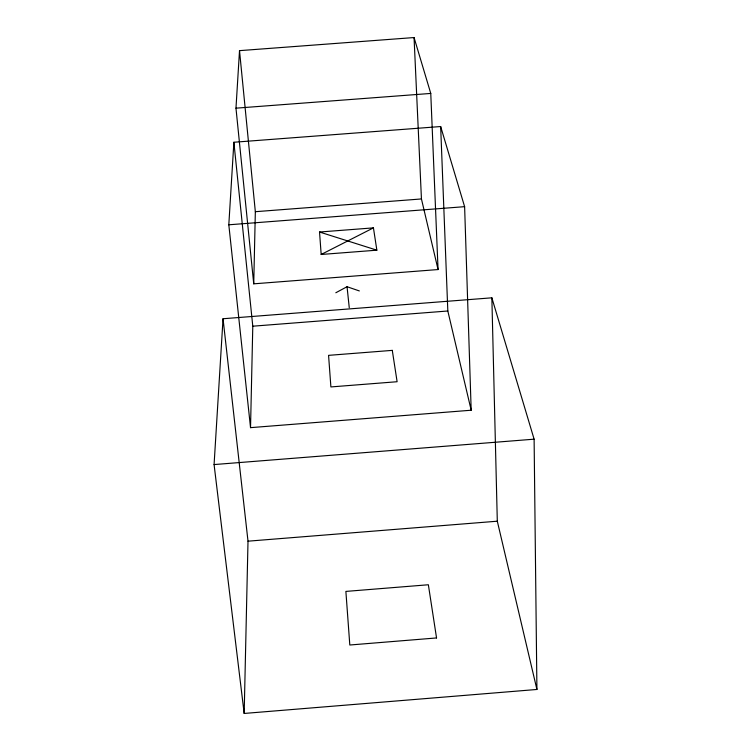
<?xml version="1.0" encoding="UTF-8"?>
<svg xmlns="http://www.w3.org/2000/svg" width="751" height="751" viewBox="0 0 751 751"><rect width="100%" height="100%" fill="white"/><g stroke="black" fill="none" stroke-linecap="round" stroke-linejoin="round"><path stroke-width="1.13" d="M244.178 713.45L248.008 541.18L223.038 318.743L491.858 297.818L534.111 439.175L536.918 689.465L244.178 713.45L214.082 464.569L223.038 318.743M250.534 427.648L252.787 326.197L233.88 142.249L440.659 126.534L464.616 206.675L471.177 410.224L250.534 427.648L228.811 224.793L233.88 142.249M253.735 283.831L255.34 211.698L239.513 50.646L414.054 37.55L430.764 93.434L438.058 269.553L253.735 283.831L235.974 108.172L239.513 50.646M335.819 292.759L347.046 286.722L359.344 290.937M321.175 254.476L373.435 227.872L376.861 250.177L321.175 254.476L319.532 232.021L373.435 227.872M248.008 541.18L497.303 521.203L536.918 689.465M252.787 326.197L447.821 310.998L471.177 410.224M214.082 464.569L534.111 439.175M255.34 211.698L421.442 198.949L438.058 269.553M228.811 224.793L464.616 206.675M235.974 108.172L430.764 93.434M319.532 232.021L376.861 250.177M347.046 286.722L349.253 307.666M414.054 37.55L421.442 198.949M440.659 126.534L447.821 310.998M491.858 297.818L497.303 521.203M436.547 637.946L349.806 645.006L345.882 591.413L428.361 584.757L436.547 637.946M392.285 350.37L328.572 355.354L330.891 386.934L397.11 381.724L392.285 350.37"/></g></svg>
